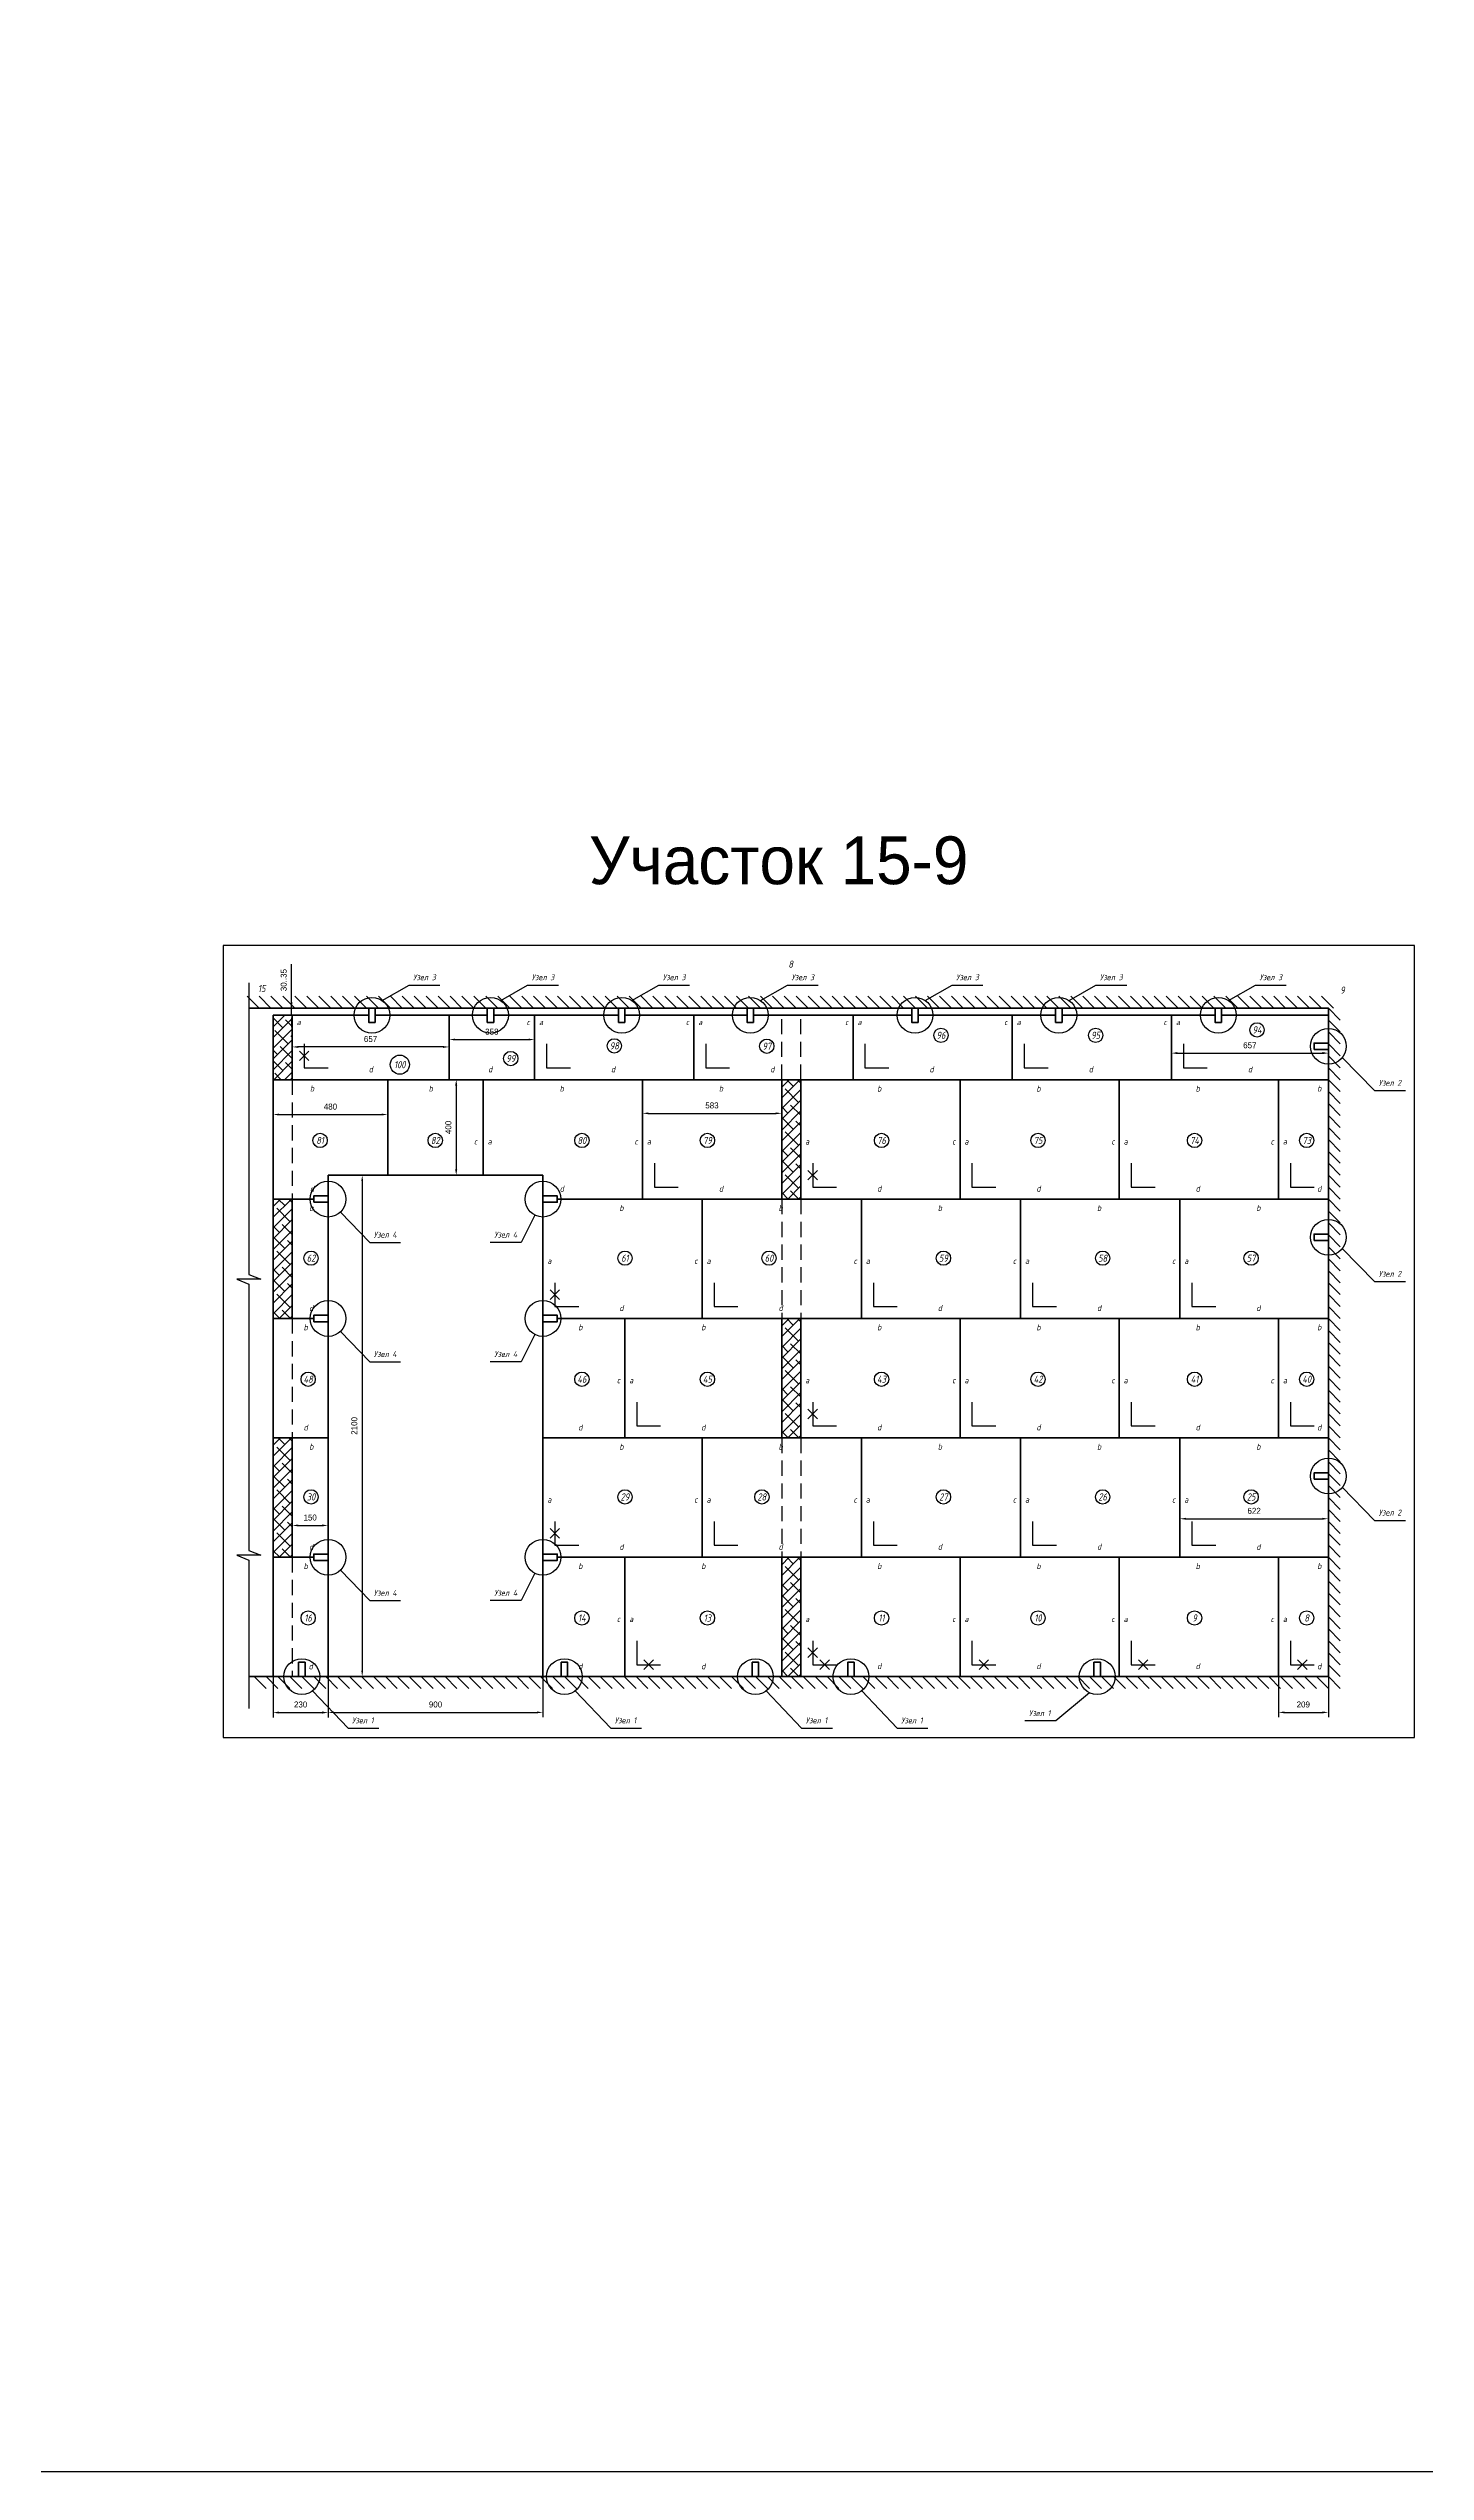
# Model space of a CAD drawing. Header units: millimetres. Extents: x 2143 to 79549, y -71394 to 24143.
# Drawn here: x 66123 to 71891, y -14645 to -4497 of the extents above; entities that cross this region are included whole.
import ezdxf
from ezdxf.enums import TextEntityAlignment as Align

# ---------------------------------------------------------------- set-up
doc = ezdxf.new("R2010")
doc.units = ezdxf.units.MM
doc.header["$PDMODE"] = 34
doc.header["$PDSIZE"] = 50
doc.linetypes.add('DASHED', pattern=[19.05, 12.7, -6.35])
doc.layers.add('01 Перегородки', color=7, linetype='Continuous')
doc.layers.add('100 noprint', color=1, linetype='Continuous', plot=False)
doc.styles.get("Standard").update_dxf_attribs({"font": 'Ubuntu-R.ttf'})
doc.styles.add('ГОСТ-ISOCPEUR', font='isocpeui.ttf', dxfattribs={"width": 0.8})
doc.dimstyles.new('ISO-25', dxfattribs={"dimtxt": 2.5, "dimasz": 2.5, "dimexe": 1.25, "dimexo": 0.625, "dimtad": 1, "dimtxsty": 'Standard', "dimcen": 2.5, "dimadec": 0, "dimazin": 0, "dimtfac": 1, "dimtmove": 0, "dimatfit": 3, "dimfxl": 1, "dimarcsym": 0})

# ---------------------------------------------------------------- blocks, each defined once
blk = doc.blocks.new('подрезка')
for p, q in [((-20, 20), (20, -20)), ((20, 20), (-20, -20))]:
    blk.add_line(p, q)
blk = doc.blocks.new('плита')
at = {"lineweight": 70}
blk.add_lwpolyline([(0, 500), (667, 500), (667, 0), (0, 0)], close=True, dxfattribs=at)
blk.add_lwpolyline([(50, 150), (50, 50), (150, 50)])
at = {"style": 'ГОСТ-ISOCPEUR', "width": 0.8}
for s, p in [('b', (329, 463)), ('a', (27, 241)), ('c', (641, 241)), ('d', (329, 44))]:
    blk.add_text(s, height=25, dxfattribs=at).set_placement(p, align=Align.MIDDLE)
blk = doc.blocks.new('*D310')
at = {"layer": '01 Перегородки', "color": 0, "lineweight": -2}
for p, q in [((67744, -9216), (67417, -9216)), ((67437, -9241), (67437, -11291)), ((67744, -11316), (67417, -11316))]:
    blk.add_line(p, q, dxfattribs=at)
at = {"layer": '01 Перегородки', "color": 0}
for points in [[(67441, -9241), (67433, -9241), (67437, -9216)], [(67433, -11291), (67441, -11291), (67437, -11316)]]:
    blk.add_solid(points, dxfattribs=at)
at = {"layer": 'Defpoints', "color": 0}
for p in [(67744, -9216), (67437, -11316), (67744, -11316)]:
    blk.add_point(p, dxfattribs=at)
at = {"layer": '01 Перегородки', "color": 0, "insert": (67404, -10266), "char_height": 25, "attachment_point": 5, "rotation": 90}
blk.add_mtext('2100', dxfattribs=at)
blk = doc.blocks.new('*D311')
at = {"layer": '01 Перегородки', "color": 0, "lineweight": -2}
for p, q in [((67064, -11316), (67064, -11487)), ((67294, -11316), (67294, -11487)), ((67089, -11467), (67269, -11467))]:
    blk.add_line(p, q, dxfattribs=at)
at = {"layer": '01 Перегородки', "color": 0}
for points in [[(67089, -11462), (67089, -11471), (67064, -11467)], [(67269, -11471), (67269, -11462), (67294, -11467)]]:
    blk.add_solid(points, dxfattribs=at)
at = {"layer": 'Defpoints', "color": 0}
for p in [(67064, -11316), (67294, -11316), (67294, -11467)]:
    blk.add_point(p, dxfattribs=at)
at = {"layer": '01 Перегородки', "color": 0, "insert": (67179, -11433), "char_height": 25, "attachment_point": 5}
blk.add_mtext('230', dxfattribs=at)
blk = doc.blocks.new('*D312')
at = {"layer": '01 Перегородки', "color": 0, "lineweight": -2}
for p, q in [((67294, -11317), (67294, -11486)), ((68194, -11316), (68194, -11486)), ((67319, -11466), (68169, -11466))]:
    blk.add_line(p, q, dxfattribs=at)
at = {"layer": '01 Перегородки', "color": 0}
for points in [[(67319, -11462), (67319, -11470), (67294, -11466)], [(68169, -11470), (68169, -11462), (68194, -11466)]]:
    blk.add_solid(points, dxfattribs=at)
at = {"layer": 'Defpoints', "color": 0}
for p in [(67294, -11317), (68194, -11316), (68194, -11466)]:
    blk.add_point(p, dxfattribs=at)
at = {"layer": '01 Перегородки', "color": 0, "insert": (67744, -11433), "char_height": 25, "attachment_point": 5}
blk.add_mtext('900', dxfattribs=at)
blk = doc.blocks.new('*D332')
at = {"layer": '01 Перегородки', "color": 0, "lineweight": -2}
for p, q in [((71275, -11316), (71275, -11486)), ((71484, -11316), (71484, -11486)), ((71300, -11466), (71459, -11466))]:
    blk.add_line(p, q, dxfattribs=at)
at = {"layer": '01 Перегородки', "color": 0}
for points in [[(71300, -11462), (71300, -11470), (71275, -11466)], [(71459, -11470), (71459, -11462), (71484, -11466)]]:
    blk.add_solid(points, dxfattribs=at)
at = {"layer": 'Defpoints', "color": 0}
for p in [(71275, -11316), (71484, -11316), (71484, -11466)]:
    blk.add_point(p, dxfattribs=at)
at = {"layer": '01 Перегородки', "color": 0, "insert": (71379, -11433), "char_height": 25, "attachment_point": 5}
blk.add_mtext('209', dxfattribs=at)
blk = doc.blocks.new('*D335')
at = {"layer": '01 Перегородки', "color": 0, "lineweight": -2}
for p, q in [((70862, -10316), (70862, -10675)), ((71484, -10316), (71484, -10675)), ((70887, -10655), (71459, -10655))]:
    blk.add_line(p, q, dxfattribs=at)
at = {"layer": '01 Перегородки', "color": 0}
for points in [[(70887, -10651), (70887, -10659), (70862, -10655)], [(71459, -10659), (71459, -10651), (71484, -10655)]]:
    blk.add_solid(points, dxfattribs=at)
at = {"layer": 'Defpoints', "color": 0}
for p in [(70862, -10316), (71484, -10316), (71484, -10655)]:
    blk.add_point(p, dxfattribs=at)
at = {"layer": '01 Перегородки', "color": 0, "insert": (71173, -10622), "char_height": 25, "attachment_point": 5}
blk.add_mtext('622', dxfattribs=at)
blk = doc.blocks.new('*D336')
at = {"layer": '01 Перегородки', "color": 0, "lineweight": -2}
for p, q in [((67144, -10816), (67144, -10663)), ((67169, -10683), (67269, -10683)), ((67294, -10816), (67294, -10663))]:
    blk.add_line(p, q, dxfattribs=at)
at = {"layer": '01 Перегородки', "color": 0}
for points in [[(67169, -10679), (67169, -10687), (67144, -10683)], [(67269, -10687), (67269, -10679), (67294, -10683)]]:
    blk.add_solid(points, dxfattribs=at)
at = {"layer": 'Defpoints', "color": 0}
for p in [(67294, -10683), (67144, -10816), (67294, -10816)]:
    blk.add_point(p, dxfattribs=at)
at = {"layer": '01 Перегородки', "color": 0, "insert": (67219, -10650), "char_height": 25, "attachment_point": 5}
blk.add_mtext('150', dxfattribs=at)
blk = doc.blocks.new('*D346')
at = {"layer": '01 Перегородки', "color": 0, "lineweight": -2}
for p, q in [((68611, -9066), (68611, -8937)), ((68636, -8957), (69169, -8957)), ((69194, -9066), (69194, -8937))]:
    blk.add_line(p, q, dxfattribs=at)
at = {"layer": '01 Перегородки', "color": 0}
for points in [[(68636, -8953), (68636, -8961), (68611, -8957)], [(69169, -8961), (69169, -8953), (69194, -8957)]]:
    blk.add_solid(points, dxfattribs=at)
at = {"layer": 'Defpoints', "color": 0}
for p in [(69194, -8957), (68611, -9066), (69194, -9066)]:
    blk.add_point(p, dxfattribs=at)
at = {"layer": '01 Перегородки', "color": 0, "insert": (68902, -8924), "char_height": 25, "attachment_point": 5}
blk.add_mtext('583', dxfattribs=at)
blk = doc.blocks.new('*D347')
at = {"layer": '01 Перегородки', "color": 0, "lineweight": -2}
for p, q in [((67064, -9066), (67064, -8942)), ((67089, -8962), (67519, -8962)), ((67544, -9066), (67544, -8942))]:
    blk.add_line(p, q, dxfattribs=at)
at = {"layer": '01 Перегородки', "color": 0}
for points in [[(67089, -8958), (67089, -8966), (67064, -8962)], [(67519, -8966), (67519, -8958), (67544, -8962)]]:
    blk.add_solid(points, dxfattribs=at)
at = {"layer": 'Defpoints', "color": 0}
for p in [(67544, -8962), (67064, -9066), (67544, -9066)]:
    blk.add_point(p, dxfattribs=at)
at = {"layer": '01 Перегородки', "color": 0, "insert": (67304, -8929), "char_height": 25, "attachment_point": 5}
blk.add_mtext('480', dxfattribs=at)
blk = doc.blocks.new('*D350')
at = {"layer": '01 Перегородки', "color": 0, "lineweight": -2}
for p, q in [((67801, -8816), (67851, -8816)), ((67831, -8841), (67831, -9191)), ((67801, -9216), (67851, -9216))]:
    blk.add_line(p, q, dxfattribs=at)
at = {"layer": '01 Перегородки', "color": 0}
for points in [[(67835, -8841), (67826, -8841), (67831, -8816)], [(67826, -9191), (67835, -9191), (67831, -9216)]]:
    blk.add_solid(points, dxfattribs=at)
at = {"layer": 'Defpoints', "color": 0}
for p in [(67801, -8816), (67801, -9216), (67831, -9216)]:
    blk.add_point(p, dxfattribs=at)
at = {"layer": '01 Перегородки', "color": 0, "insert": (67798, -9016), "char_height": 25, "attachment_point": 5, "rotation": 90}
blk.add_mtext('400', dxfattribs=at)
blk = doc.blocks.new('*D353')
at = {"layer": '01 Перегородки', "color": 0, "lineweight": -2}
for p, q in [((70827, -8681), (70827, -8725)), ((70852, -8705), (71459, -8705)), ((71484, -8681), (71484, -8725))]:
    blk.add_line(p, q, dxfattribs=at)
at = {"layer": '01 Перегородки', "color": 0}
for points in [[(70852, -8700), (70852, -8709), (70827, -8705)], [(71459, -8709), (71459, -8700), (71484, -8705)]]:
    blk.add_solid(points, dxfattribs=at)
at = {"layer": 'Defpoints', "color": 0}
for p in [(70827, -8681), (71484, -8681), (71484, -8705)]:
    blk.add_point(p, dxfattribs=at)
at = {"layer": '01 Перегородки', "color": 0, "insert": (71155, -8672), "char_height": 25, "attachment_point": 5}
blk.add_mtext('657', dxfattribs=at)
blk = doc.blocks.new('*D354')
at = {"layer": '01 Перегородки', "color": 0, "lineweight": -2}
for p, q in [((67801, -8816), (67801, -8628)), ((67826, -8648), (68134, -8648)), ((68159, -8816), (68159, -8628))]:
    blk.add_line(p, q, dxfattribs=at)
at = {"layer": '01 Перегородки', "color": 0}
for points in [[(67826, -8644), (67826, -8652), (67801, -8648)], [(68134, -8652), (68134, -8644), (68159, -8648)]]:
    blk.add_solid(points, dxfattribs=at)
at = {"layer": 'Defpoints', "color": 0}
for p in [(68159, -8648), (67801, -8816), (68159, -8816)]:
    blk.add_point(p, dxfattribs=at)
at = {"layer": '01 Перегородки', "color": 0, "insert": (67980, -8615), "char_height": 25, "attachment_point": 5}
blk.add_mtext('358', dxfattribs=at)
blk = doc.blocks.new('*D355')
at = {"layer": '01 Перегородки', "color": 0, "lineweight": -2}
for p, q in [((67144, -8816), (67144, -8659)), ((67776, -8679), (67169, -8679)), ((67801, -8816), (67801, -8659))]:
    blk.add_line(p, q, dxfattribs=at)
at = {"layer": '01 Перегородки', "color": 0}
for points in [[(67169, -8675), (67169, -8683), (67144, -8679)], [(67776, -8683), (67776, -8675), (67801, -8679)]]:
    blk.add_solid(points, dxfattribs=at)
at = {"layer": 'Defpoints', "color": 0}
for p in [(67144, -8679), (67144, -8816), (67801, -8816)]:
    blk.add_point(p, dxfattribs=at)
at = {"layer": '01 Перегородки', "color": 0, "insert": (67472, -8646), "char_height": 25, "attachment_point": 5}
blk.add_mtext('657', dxfattribs=at)
blk = doc.blocks.new('*D356')
at = {"layer": '01 Перегородки', "color": 0, "lineweight": -2}
for p, q in [((67141, -8546), (67141, -8332)), ((67064, -8516), (67161, -8516)), ((67141, -8546), (67141, -8516)), ((67064, -8546), (67161, -8546)), ((67141, -8571), (67141, -8596))]:
    blk.add_line(p, q, dxfattribs=at)
at = {"layer": '01 Перегородки', "color": 0}
for points in [[(67137, -8491), (67145, -8491), (67141, -8516)], [(67145, -8571), (67137, -8571), (67141, -8546)]]:
    blk.add_solid(points, dxfattribs=at)
at = {"layer": 'Defpoints', "color": 0}
for p in [(67064, -8516), (67141, -8516), (67064, -8546)]:
    blk.add_point(p, dxfattribs=at)
at = {"layer": '01 Перегородки', "color": 0, "insert": (67108, -8399), "char_height": 25, "attachment_point": 5, "rotation": 90}
blk.add_mtext('30..35', dxfattribs=at)

msp = doc.modelspace()

# ---------------------------------------------------------------- hatches: boundary and pattern name
at = {"layer": '01 Перегородки'}
h = msp.add_hatch(dxfattribs=at)
h.set_pattern_fill('ANSI38', color=256, scale=10, style=0)
h.paths.add_polyline_path([(67143.998, -8816.191), (67143.998, -8546.191), (67063.998, -8546.191), (67063.998, -8816.191)])
h = msp.add_hatch(dxfattribs=at)
h.set_pattern_fill('ANSI38', color=256, scale=10, style=0)
h.set_pattern_definition([(45, (6358.406, 2000), (-22.45064, 22.45064), []), (135, (6358.406, 2000), (-67.351921, 22.45064), [79.375, -47.625])])
h.paths.add_polyline_path([(69273.998, -9316.191), (69273.998, -8816.191), (69193.998, -8816.191), (69193.998, -9316.191)])
h = msp.add_hatch(dxfattribs=at)
h.set_pattern_fill('ANSI38', color=256, scale=10, style=0)
h.set_pattern_definition([(45, (4228.406, 1500), (-22.45064, 22.45064), []), (135, (4228.406, 1500), (-67.351921, 22.45064), [79.375, -47.625])])
h.paths.add_polyline_path([(67143.998, -9816.191), (67143.998, -9316.191), (67063.998, -9316.191), (67063.998, -9816.191)])
h = msp.add_hatch(dxfattribs=at)
h.set_pattern_fill('ANSI38', color=256, scale=10, style=0)
h.set_pattern_definition([(45, (6358.406, 1000), (-22.45064, 22.45064), []), (135, (6358.406, 1000), (-67.351921, 22.45064), [79.375, -47.625])])
h.paths.add_polyline_path([(69273.998, -10316.191), (69273.998, -9816.191), (69193.998, -9816.191), (69193.998, -10316.191)])
h = msp.add_hatch(dxfattribs=at)
h.set_pattern_fill('ANSI38', color=256, scale=10, style=0)
h.set_pattern_definition([(45, (4228.406, 500), (-22.45064, 22.45064), []), (135, (4228.406, 500), (-67.351921, 22.45064), [79.375, -47.625])])
h.paths.add_polyline_path([(67143.998, -10816.191), (67143.998, -10316.191), (67063.998, -10316.191), (67063.998, -10816.191)])
h = msp.add_hatch(dxfattribs=at)
h.set_pattern_fill('ANSI38', color=256, scale=10, style=0)
h.set_pattern_definition([(45, (6358.406, 0), (-22.45064, 22.45064), []), (135, (6358.406, 0), (-67.351921, 22.45064), [79.375, -47.625])])
h.paths.add_polyline_path([(69273.998, -11316.191), (69273.998, -10816.191), (69193.998, -10816.191), (69193.998, -11316.191)])

# ---------------------------------------------------------------- linework, layer by layer
for p, q in [((66954.922, -8466.191), (67004.922, -8516.191)), ((67004.922, -8466.191), (67054.922, -8516.191)), ((67054.922, -8466.191), (67104.922, -8516.191)), ((67104.922, -8466.191), (67154.922, -8516.191)), ((67154.922, -8466.191), (67204.922, -8516.191)), ((67204.922, -8466.191), (67254.922, -8516.191)), ((67254.922, -8466.191), (67304.922, -8516.191)), ((67304.922, -8466.191), (67354.922, -8516.191)), ((67354.922, -8466.191), (67404.922, -8516.191)), ((67404.922, -8466.191), (67454.922, -8516.191)), ((67454.922, -8466.191), (67504.922, -8516.191)), ((67504.922, -8466.191), (67554.922, -8516.191)), ((67554.922, -8466.191), (67604.922, -8516.191)), ((67604.922, -8466.191), (67654.922, -8516.191)), ((67654.922, -8466.191), (67704.922, -8516.191)), ((67704.922, -8466.191), (67754.922, -8516.191)), ((67754.922, -8466.191), (67804.922, -8516.191)), ((67804.922, -8466.191), (67854.922, -8516.191)), ((67854.922, -8466.191), (67904.922, -8516.191)), ((67904.922, -8466.191), (67954.922, -8516.191)), ((67954.922, -8466.191), (68004.922, -8516.191)), ((68004.922, -8466.191), (68054.922, -8516.191)), ((68054.922, -8466.191), (68104.922, -8516.191)), ((68104.922, -8466.191), (68154.922, -8516.191)), ((68154.922, -8466.191), (68204.922, -8516.191)), ((68204.922, -8466.191), (68254.922, -8516.191)), ((68254.922, -8466.191), (68304.922, -8516.191)), ((68304.922, -8466.191), (68354.922, -8516.191)), ((68354.922, -8466.191), (68404.922, -8516.191)), ((68404.922, -8466.191), (68454.922, -8516.191)), ((68454.922, -8466.191), (68504.922, -8516.191)), ((68504.922, -8466.191), (68554.922, -8516.191)), ((68554.922, -8466.191), (68604.922, -8516.191)), ((68604.922, -8466.191), (68654.922, -8516.191)), ((68654.922, -8466.191), (68704.922, -8516.191)), ((68704.922, -8466.191), (68754.922, -8516.191)), ((68754.922, -8466.191), (68804.922, -8516.191)), ((68804.922, -8466.191), (68854.922, -8516.191)), ((68854.922, -8466.191), (68904.922, -8516.191)), ((68904.922, -8466.191), (68954.922, -8516.191)), ((68954.922, -8466.191), (69004.922, -8516.191)), ((69004.922, -8466.191), (69054.922, -8516.191)), ((69054.922, -8466.191), (69104.922, -8516.191)), ((69104.922, -8466.191), (69154.922, -8516.191)), ((69154.922, -8466.191), (69204.922, -8516.191)), ((69204.922, -8466.191), (69254.922, -8516.191)), ((69254.922, -8466.191), (69304.922, -8516.191)), ((69304.922, -8466.191), (69354.922, -8516.191)), ((69354.922, -8466.191), (69404.922, -8516.191)), ((69404.922, -8466.191), (69454.922, -8516.191)), ((69454.922, -8466.191), (69504.922, -8516.191)), ((69504.922, -8466.191), (69554.922, -8516.191)), ((69554.922, -8466.191), (69604.922, -8516.191)), ((69604.922, -8466.191), (69654.922, -8516.191)), ((69654.922, -8466.191), (69704.922, -8516.191)), ((69704.922, -8466.191), (69754.922, -8516.191)), ((69754.922, -8466.191), (69804.922, -8516.191)), ((69804.922, -8466.191), (69854.922, -8516.191)), ((69854.922, -8466.191), (69904.922, -8516.191)), ((69904.922, -8466.191), (69954.922, -8516.191)), ((69954.922, -8466.191), (70004.922, -8516.191)), ((70004.922, -8466.191), (70054.922, -8516.191)), ((70054.922, -8466.191), (70104.922, -8516.191)), ((70104.922, -8466.191), (70154.922, -8516.191)), ((70154.922, -8466.191), (70204.922, -8516.191)), ((70204.922, -8466.191), (70254.922, -8516.191)), ((70254.922, -8466.191), (70304.922, -8516.191)), ((70304.922, -8466.191), (70354.922, -8516.191)), ((70354.922, -8466.191), (70404.922, -8516.191)), ((70404.922, -8466.191), (70454.922, -8516.191)), ((70454.922, -8466.191), (70504.922, -8516.191)), ((70504.922, -8466.191), (70554.922, -8516.191)), ((70554.922, -8466.191), (70604.922, -8516.191)), ((70604.922, -8466.191), (70654.922, -8516.191)), ((70654.922, -8466.191), (70704.922, -8516.191)), ((70704.922, -8466.191), (70754.922, -8516.191)), ((70754.922, -8466.191), (70804.922, -8516.191)), ((70804.922, -8466.191), (70854.922, -8516.191)), ((70854.922, -8466.191), (70904.922, -8516.191)), ((70904.922, -8466.191), (70954.922, -8516.191)), ((70954.922, -8466.191), (71004.922, -8516.191)), ((71004.922, -8466.191), (71054.922, -8516.191)), ((71054.922, -8466.191), (71104.922, -8516.191)), ((71104.922, -8466.191), (71154.922, -8516.191)), ((71154.922, -8466.191), (71204.922, -8516.191)), ((71204.922, -8466.191), (71254.922, -8516.191)), ((71254.922, -8466.191), (71304.922, -8516.191)), ((71304.922, -8466.191), (71354.922, -8516.191)), ((71354.922, -8466.191), (71404.922, -8516.191)), ((71404.922, -8466.191), (71454.922, -8516.191)), ((71454.922, -8466.191), (71504.922, -8516.191)), ((71483.998, -8516.191), (71533.998, -8566.191)), ((71483.998, -8566.191), (71533.998, -8616.191)), ((71483.998, -8616.191), (71533.998, -8666.191)), ((71483.998, -8666.191), (71533.998, -8716.191)), ((71483.998, -8716.191), (71533.998, -8766.191)), ((71483.998, -8766.191), (71533.998, -8816.191)), ((71483.998, -8816.191), (71533.998, -8866.191)), ((71483.998, -8866.191), (71533.998, -8916.191)), ((71483.998, -8916.191), (71533.998, -8966.191)), ((71483.998, -8966.191), (71533.998, -9016.191)), ((71483.998, -9016.191), (71533.998, -9066.191)), ((71483.998, -9066.191), (71533.998, -9116.191)), ((71483.998, -9116.191), (71533.998, -9166.191)), ((71483.998, -9166.191), (71533.998, -9216.191)), ((71483.998, -9216.191), (71533.998, -9266.191)), ((71483.998, -9266.191), (71533.998, -9316.191)), ((71483.998, -9316.191), (71533.998, -9366.191)), ((71483.998, -9366.191), (71533.998, -9416.191)), ((71483.998, -9416.191), (71533.998, -9466.191)), ((71483.998, -9466.191), (71533.998, -9516.191)), ((71483.998, -9516.191), (71533.998, -9566.191)), ((71483.998, -9566.191), (71533.998, -9616.191)), ((71483.998, -9616.191), (71533.998, -9666.191)), ((71483.998, -9666.191), (71533.998, -9716.191)), ((71483.998, -9716.191), (71533.998, -9766.191)), ((71483.998, -9766.191), (71533.998, -9816.191)), ((71483.998, -9816.191), (71533.998, -9866.191)), ((71483.998, -9866.191), (71533.998, -9916.191)), ((71483.998, -9916.191), (71533.998, -9966.191)), ((71483.998, -9966.191), (71533.998, -10016.191)), ((71483.998, -10016.191), (71533.998, -10066.191)), ((71483.998, -10066.191), (71533.998, -10116.191)), ((71483.998, -10116.191), (71533.998, -10166.191)), ((71483.998, -10166.191), (71533.998, -10216.191)), ((71483.998, -10216.191), (71533.998, -10266.191)), ((71483.998, -10266.191), (71533.998, -10316.191)), ((71483.998, -10316.191), (71533.998, -10366.191)), ((71483.998, -10366.191), (71533.998, -10416.191)), ((71483.998, -10416.191), (71533.998, -10466.191)), ((71483.998, -10466.191), (71533.998, -10516.191)), ((71483.998, -10516.191), (71533.998, -10566.191)), ((71483.998, -10566.191), (71533.998, -10616.191)), ((71483.998, -10616.191), (71533.998, -10666.191)), ((71483.998, -10666.191), (71533.998, -10716.191)), ((71483.998, -10716.191), (71533.998, -10766.191)), ((71483.998, -10766.191), (71533.998, -10816.191)), ((71483.998, -10816.191), (71533.998, -10866.191)), ((71483.998, -10866.191), (71533.998, -10916.191)), ((71483.998, -10916.191), (71533.998, -10966.191)), ((71483.998, -10966.191), (71533.998, -11016.191)), ((71483.998, -11016.191), (71533.998, -11066.191)), ((71483.998, -11066.191), (71533.998, -11116.191)), ((71483.998, -11116.191), (71533.998, -11166.191)), ((71483.998, -11166.191), (71533.998, -11216.191)), ((71483.998, -11216.191), (71533.998, -11266.191)), ((66983.998, -11316.191), (67033.998, -11366.191)), ((67033.998, -11316.191), (67083.998, -11366.191)), ((67083.998, -11316.191), (67133.998, -11366.191)), ((67133.998, -11316.191), (67183.998, -11366.191)), ((67183.998, -11316.191), (67233.998, -11366.191)), ((67233.998, -11316.191), (67283.998, -11366.191)), ((67283.998, -11316.191), (67333.998, -11366.191)), ((67333.998, -11316.191), (67383.998, -11366.191)), ((67383.998, -11316.191), (67433.998, -11366.191)), ((67433.998, -11316.191), (67483.998, -11366.191)), ((67483.998, -11316.191), (67533.998, -11366.191)), ((67533.998, -11316.191), (67583.998, -11366.191)), ((67583.998, -11316.191), (67633.998, -11366.191)), ((67633.998, -11316.191), (67683.998, -11366.191)), ((67683.998, -11316.191), (67733.998, -11366.191)), ((67733.998, -11316.191), (67783.998, -11366.191)), ((67783.998, -11316.191), (67833.998, -11366.191)), ((67833.998, -11316.191), (67883.998, -11366.191)), ((67883.998, -11316.191), (67933.998, -11366.191)), ((67933.998, -11316.191), (67983.998, -11366.191)), ((67983.998, -11316.191), (68033.998, -11366.191)), ((68033.998, -11316.191), (68083.998, -11366.191)), ((68083.998, -11316.191), (68133.998, -11366.191)), ((68133.998, -11316.191), (68183.998, -11366.191)), ((68183.998, -11316.191), (68233.998, -11366.191)), ((68233.998, -11316.191), (68283.998, -11366.191)), ((68283.998, -11316.191), (68333.998, -11366.191)), ((68333.998, -11316.191), (68383.998, -11366.191)), ((68383.998, -11316.191), (68433.998, -11366.191)), ((68433.998, -11316.191), (68483.998, -11366.191)), ((68483.998, -11316.191), (68533.998, -11366.191)), ((68533.998, -11316.191), (68583.998, -11366.191)), ((68583.998, -11316.191), (68633.998, -11366.191)), ((68633.998, -11316.191), (68683.998, -11366.191)), ((68683.998, -11316.191), (68733.998, -11366.191)), ((68733.998, -11316.191), (68783.998, -11366.191)), ((68783.998, -11316.191), (68833.998, -11366.191)), ((68833.998, -11316.191), (68883.998, -11366.191)), ((68883.998, -11316.191), (68933.998, -11366.191)), ((68933.998, -11316.191), (68983.998, -11366.191)), ((68983.998, -11316.191), (69033.998, -11366.191)), ((69033.998, -11316.191), (69083.998, -11366.191)), ((69083.998, -11316.191), (69133.998, -11366.191)), ((69133.998, -11316.191), (69183.998, -11366.191)), ((69183.998, -11316.191), (69233.998, -11366.191)), ((69233.998, -11316.191), (69283.998, -11366.191)), ((69283.998, -11316.191), (69333.998, -11366.191)), ((69333.998, -11316.191), (69383.998, -11366.191)), ((69383.998, -11316.191), (69433.998, -11366.191)), ((69433.998, -11316.191), (69483.998, -11366.191)), ((69483.998, -11316.191), (69533.998, -11366.191)), ((69533.998, -11316.191), (69583.998, -11366.191)), ((69583.998, -11316.191), (69633.998, -11366.191)), ((69633.998, -11316.191), (69683.998, -11366.191)), ((69683.998, -11316.191), (69733.998, -11366.191)), ((69733.998, -11316.191), (69783.998, -11366.191)), ((69783.998, -11316.191), (69833.998, -11366.191)), ((69833.998, -11316.191), (69883.998, -11366.191)), ((69883.998, -11316.191), (69933.998, -11366.191)), ((69933.998, -11316.191), (69983.998, -11366.191)), ((69983.998, -11316.191), (70033.998, -11366.191)), ((70033.998, -11316.191), (70083.998, -11366.191)), ((70083.998, -11316.191), (70133.998, -11366.191)), ((70133.998, -11316.191), (70183.998, -11366.191)), ((70183.998, -11316.191), (70233.998, -11366.191)), ((70233.998, -11316.191), (70283.998, -11366.191)), ((70283.998, -11316.191), (70333.998, -11366.191)), ((70333.998, -11316.191), (70383.998, -11366.191)), ((70383.998, -11316.191), (70433.998, -11366.191)), ((70433.998, -11316.191), (70483.998, -11366.191)), ((70483.998, -11316.191), (70533.998, -11366.191)), ((70533.998, -11316.191), (70583.998, -11366.191)), ((70583.998, -11316.191), (70633.998, -11366.191)), ((70633.998, -11316.191), (70683.998, -11366.191)), ((70683.998, -11316.191), (70733.998, -11366.191)), ((70733.998, -11316.191), (70783.998, -11366.191)), ((70783.998, -11316.191), (70833.998, -11366.191)), ((70833.998, -11316.191), (70883.998, -11366.191)), ((70883.998, -11316.191), (70933.998, -11366.191)), ((70933.998, -11316.191), (70983.998, -11366.191)), ((70983.998, -11316.191), (71033.998, -11366.191)), ((71033.998, -11316.191), (71083.998, -11366.191)), ((71083.998, -11316.191), (71133.998, -11366.191)), ((71133.998, -11316.191), (71183.998, -11366.191)), ((71183.998, -11316.191), (71233.998, -11366.191)), ((71233.998, -11316.191), (71283.998, -11366.191)), ((71283.998, -11316.191), (71333.998, -11366.191)), ((71333.998, -11316.191), (71383.998, -11366.191)), ((71383.998, -11316.191), (71433.998, -11366.191)), ((71433.998, -11316.191), (71483.998, -11366.191)), ((71483.998, -11266.191), (71533.998, -11316.191)), ((71483.998, -11316.191), (71533.998, -11366.191))]:
    msp.add_line(p, q, dxfattribs=at)
at = {"layer": '01 Перегородки', "lineweight": 70}
for p, q in [((71483.998, -8516.191), (66962.42, -8516.191)), ((71483.998, -11316.191), (71483.998, -8516.191)), ((67063.998, -8546.191), (67063.998, -11316.191)), ((67464.44, -8546.191), (67063.998, -8546.191)), ((67143.998, -8816.191), (67143.998, -8546.191)), ((67143.998, -8816.191), (67143.998, -8546.191)), ((67960.851, -8546.191), (67491.44, -8546.191)), ((67800.998, -8816.191), (67800.998, -8546.191)), ((68510.58, -8546.191), (67987.851, -8546.191)), ((69049.137, -8546.191), (68537.58, -8546.191)), ((69739.103, -8546.191), (69076.137, -8546.191)), ((70341.422, -8546.191), (69766.103, -8546.191)), ((71009.64, -8546.191), (70368.422, -8546.191)), ((70826.998, -8816.191), (70826.998, -8546.191)), ((71483.998, -8546.191), (71036.64, -8546.191)), ((67063.998, -8816.191), (67543.998, -8816.191)), ((67063.998, -9316.191), (67063.998, -8816.191)), ((67800.998, -8816.191), (67143.998, -8816.191)), ((67543.998, -8816.191), (67543.998, -9216.191)), ((67543.998, -8816.191), (67943.998, -8816.191)), ((67943.998, -9216.191), (67943.998, -8816.191)), ((67943.998, -9216.191), (67943.998, -8816.191)), ((68610.998, -9316.191), (68610.998, -8816.191)), ((68610.998, -8816.191), (69193.998, -8816.191)), ((69193.998, -8816.191), (69193.998, -9316.191)), ((69193.998, -8816.191), (69273.998, -8816.191)), ((69273.998, -8816.191), (69273.998, -9316.191)), ((69273.998, -8816.191), (69273.998, -9316.191)), ((71483.998, -8816.191), (70826.998, -8816.191)), ((67293.998, -9216.191), (67293.998, -11316.191)), ((67293.998, -9216.191), (68193.998, -9216.191)), ((68193.998, -9216.191), (68193.998, -11316.191)), ((67063.998, -9316.191), (67063.998, -9816.191)), ((67063.998, -9316.191), (67143.998, -9316.191)), ((67233.998, -9316.191), (67063.998, -9316.191)), ((67143.998, -9316.191), (67143.998, -9816.191)), ((67223.998, -9316.191), (67143.998, -9316.191)), ((69193.998, -9316.191), (68610.998, -9316.191)), ((67143.998, -9816.191), (67063.998, -9816.191)), ((69193.998, -9816.191), (69193.998, -10316.191)), ((69193.998, -9816.191), (69273.998, -9816.191)), ((69273.998, -9816.191), (69273.998, -10316.191)), ((67063.998, -10316.191), (67063.998, -10816.191)), ((67063.998, -10316.191), (67143.998, -10316.191)), ((67143.998, -10316.191), (67143.998, -10816.191)), ((67223.998, -10316.191), (67143.998, -10316.191)), ((67143.998, -10816.191), (67063.998, -10816.191)), ((69193.998, -10816.191), (69193.998, -11316.191)), ((69193.998, -10816.191), (69273.998, -10816.191)), ((69273.998, -10816.191), (69273.998, -11316.191)), ((66962.42, -11316.191), (71483.998, -11316.191))]:
    msp.add_line(p, q, dxfattribs=at)
at = {"layer": '01 Перегородки', "linetype": 'DASHED', "ltscale": 5}
for p, q in [((69193.998, -8816.191), (69193.998, -8546.191)), ((69273.998, -8816.191), (69273.998, -8546.191)), ((67143.998, -8816.191), (67143.998, -9316.191)), ((69193.998, -9316.191), (69193.998, -9816.191)), ((69273.998, -9316.191), (69273.998, -9816.191)), ((67143.998, -9816.191), (67143.998, -10316.191)), ((69193.998, -10316.191), (69193.998, -10816.191)), ((69273.998, -10316.191), (69273.998, -10816.191)), ((67143.998, -10816.191), (67143.998, -11316.191))]:
    msp.add_line(p, q, dxfattribs=at)
at = {"layer": '01 Перегородки'}
for points in [[(66962.42, -8410.104), (66962.42, -9632.098), (67012.42, -9652.098), (66912.42, -9652.098), (66962.42, -9672.098), (66962.42, -10788.004), (67012.42, -10808.004), (66912.42, -10808.004), (66962.42, -10828.004), (66962.42, -11449.625)], [(67520.875, -8484.697), (67633.287, -8419.568), (67762.271, -8419.568)], [(68017.286, -8484.697), (68129.698, -8419.568), (68258.682, -8419.568)], [(68567.015, -8484.697), (68679.427, -8419.568), (68808.411, -8419.568)], [(69105.572, -8484.697), (69217.984, -8419.568), (69346.967, -8419.568)], [(69795.538, -8484.697), (69907.95, -8419.568), (70036.934, -8419.568)], [(70397.857, -8484.697), (70510.268, -8419.568), (70639.252, -8419.568)], [(71066.075, -8484.697), (71178.487, -8419.568), (71307.471, -8419.568)], [(67193.998, -8666.191), (67193.998, -8766.191), (67293.998, -8766.191)], [(68208.998, -8666.191), (68208.998, -8766.191), (68308.998, -8766.191)], [(68875.998, -8666.191), (68875.998, -8766.191), (68975.998, -8766.191)], [(69542.998, -8666.191), (69542.998, -8766.191), (69642.998, -8766.191)], [(70209.998, -8666.191), (70209.998, -8766.191), (70309.998, -8766.191)], [(70876.998, -8666.191), (70876.998, -8766.191), (70976.998, -8766.191)], [(71542.356, -8723.301), (71677.737, -8861.869), (71806.72, -8861.869)], [(68660.998, -9166.191), (68660.998, -9266.191), (68760.998, -9266.191)], [(71324.998, -9166.191), (71324.998, -9266.191), (71424.998, -9266.191)], [(67345.935, -9370.299), (67468.285, -9497.762), (67597.269, -9497.762)], [(68160.136, -9383.112), (68102.122, -9497.762), (67973.138, -9497.762)], [(71542.356, -9523.301), (71677.737, -9661.869), (71806.72, -9661.869)], [(68243.998, -9666.191), (68243.998, -9766.191), (68343.998, -9766.191)], [(70911.998, -9666.191), (70911.998, -9766.191), (71011.998, -9766.191)], [(67345.935, -9870.299), (67468.285, -9997.762), (67597.269, -9997.762)], [(68160.136, -9883.112), (68102.122, -9997.762), (67973.138, -9997.762)], [(68586.998, -10166.191), (68586.998, -10266.191), (68686.998, -10266.191)], [(71324.998, -10166.191), (71324.998, -10266.191), (71424.998, -10266.191)], [(71542.356, -10523.301), (71677.737, -10661.869), (71806.72, -10661.869)], [(68243.998, -10666.191), (68243.998, -10766.191), (68343.998, -10766.191)], [(70911.998, -10666.191), (70911.998, -10766.191), (71011.998, -10766.191)], [(67345.935, -10870.299), (67468.285, -10997.762), (67597.269, -10997.762)], [(68160.136, -10883.112), (68102.122, -10997.762), (67973.138, -10997.762)], [(68586.998, -11166.191), (68586.998, -11266.191), (68686.998, -11266.191)], [(71324.998, -11166.191), (71324.998, -11266.191), (71424.998, -11266.191)], [(67229.2, -11376.04), (67377.737, -11532.028), (67506.72, -11532.028)], [(68329.2, -11376.04), (68477.737, -11532.028), (68606.72, -11532.028)], [(69129.2, -11376.04), (69277.737, -11532.028), (69406.72, -11532.028)], [(69529.2, -11376.04), (69677.737, -11532.028), (69806.72, -11532.028)], [(70483.816, -11384.106), (70341.879, -11501.869), (70212.896, -11501.869)]]:
    msp.add_lwpolyline(points, dxfattribs=at)
at = {"layer": '01 Перегородки', "lineweight": 70, "flags": 128}
for points in [[(67491.44, -8576.191), (67464.44, -8576.191), (67464.44, -8516.191), (67491.44, -8516.191)], [(67987.851, -8576.191), (67960.851, -8576.191), (67960.851, -8516.191), (67987.851, -8516.191)], [(68537.58, -8576.191), (68510.58, -8576.191), (68510.58, -8516.191), (68537.58, -8516.191)], [(69076.137, -8576.191), (69049.137, -8576.191), (69049.137, -8516.191), (69076.137, -8516.191)], [(69766.103, -8576.191), (69739.103, -8576.191), (69739.103, -8516.191), (69766.103, -8516.191)], [(70368.422, -8576.191), (70341.422, -8576.191), (70341.422, -8516.191), (70368.422, -8516.191)], [(71036.64, -8576.191), (71009.64, -8576.191), (71009.64, -8516.191), (71036.64, -8516.191)], [(71423.998, -8689.691), (71423.998, -8662.691), (71483.998, -8662.691), (71483.998, -8689.691)], [(67233.998, -9329.691), (67233.998, -9302.691), (67293.998, -9302.691), (67293.998, -9329.691)], [(68193.998, -9329.691), (68193.998, -9302.691), (68253.998, -9302.691), (68253.998, -9329.691)], [(71423.998, -9489.691), (71423.998, -9462.691), (71483.998, -9462.691), (71483.998, -9489.691)], [(67233.998, -9829.691), (67233.998, -9802.691), (67293.998, -9802.691), (67293.998, -9829.691)], [(68193.998, -9829.691), (68193.998, -9802.691), (68253.998, -9802.691), (68253.998, -9829.691)], [(71423.998, -10489.691), (71423.998, -10462.691), (71483.998, -10462.691), (71483.998, -10489.691)], [(67233.998, -10829.691), (67233.998, -10802.691), (67293.998, -10802.691), (67293.998, -10829.691)], [(68193.998, -10829.691), (68193.998, -10802.691), (68253.998, -10802.691), (68253.998, -10829.691)], [(67197.498, -11316.191), (67170.498, -11316.191), (67170.498, -11256.191), (67197.498, -11256.191)], [(68297.498, -11316.191), (68270.498, -11316.191), (68270.498, -11256.191), (68297.498, -11256.191)], [(69097.498, -11316.191), (69070.498, -11316.191), (69070.498, -11256.191), (69097.498, -11256.191)], [(69497.498, -11316.191), (69470.498, -11316.191), (69470.498, -11256.191), (69497.498, -11256.191)], [(70529.138, -11316.191), (70502.138, -11316.191), (70502.138, -11256.191), (70529.138, -11256.191)]]:
    msp.add_lwpolyline(points, close=True, dxfattribs=at)
at = {"layer": '01 Перегородки', "lineweight": 70}
for points in [[(68158.998, -8546.191), (68158.998, -8816.191), (67800.998, -8816.191)], [(68825.998, -8546.191), (68825.998, -8816.191), (68158.998, -8816.191), (68158.998, -8546.191)], [(69492.998, -8546.191), (69492.998, -8816.191), (68825.998, -8816.191), (68825.998, -8546.191)], [(70159.998, -8546.191), (70159.998, -8816.191), (69492.998, -8816.191), (69492.998, -8546.191)], [(70826.998, -8546.191), (70826.998, -8816.191), (70159.998, -8816.191), (70159.998, -8546.191)], [(67943.998, -9216.191), (67943.998, -8816.191), (68610.998, -8816.191), (68610.998, -9316.191), (68253.998, -9316.191)], [(71483.998, -9316.191), (71274.998, -9316.191), (71274.998, -8816.191), (71483.998, -8816.191)], [(67233.998, -9816.191), (67143.998, -9816.191), (67143.998, -9316.191), (67233.998, -9316.191)], [(68193.998, -9816.191), (68193.998, -9316.191)], [(68253.998, -9316.191), (68860.998, -9316.191), (68860.998, -9816.191), (68253.998, -9816.191)], [(71483.998, -9816.191), (70861.998, -9816.191), (70861.998, -9316.191), (71483.998, -9316.191)], [(67213.998, -10316.191), (67063.998, -10316.191), (67063.998, -9816.191), (67213.998, -9816.191)], [(68253.998, -9816.191), (68536.998, -9816.191), (68536.998, -10316.191), (68193.998, -10316.191)], [(69193.998, -10316.191), (68536.998, -10316.191), (68536.998, -9816.191), (69193.998, -9816.191)], [(71483.998, -10316.191), (71274.998, -10316.191), (71274.998, -9816.191), (71483.998, -9816.191)], [(67233.998, -10816.191), (67143.998, -10816.191), (67143.998, -10316.191), (67293.998, -10316.191)], [(68193.998, -10816.191), (68193.998, -10316.191), (68860.998, -10316.191), (68860.998, -10816.191), (68253.998, -10816.191)], [(71483.998, -10816.191), (70861.998, -10816.191), (70861.998, -10316.191), (71483.998, -10316.191)], [(68253.998, -10816.191), (68536.998, -10816.191), (68536.998, -11316.191), (68193.998, -11316.191)], [(69193.998, -11316.191), (68536.998, -11316.191), (68536.998, -10816.191), (69193.998, -10816.191)], [(71483.998, -11316.191), (71274.998, -11316.191), (71274.998, -10816.191), (71483.998, -10816.191)]]:
    msp.add_lwpolyline(points, dxfattribs=at)
at = {"layer": '01 Перегородки'}
for centre, radius in [((67477.94, -8546.191), 75), ((67974.351, -8546.191), 75), ((68524.08, -8546.191), 75), ((69062.637, -8546.191), 75), ((69752.603, -8546.191), 75), ((70354.922, -8546.191), 75), ((71023.14, -8546.191), 75), ((69861.205, -8630.112), 30), ((70509.095, -8630.112), 30), ((71185.213, -8607.482), 30), ((71483.998, -8676.191), 75), ((67594.465, -8753.11), 40), ((68059.278, -8727.38), 30), ((68492.831, -8674.408), 30), ((69131.688, -8675.857), 30), ((67260.51, -9070.571), 30), ((67742.926, -9070.571), 30), ((68357.176, -9070.571), 30), ((68883.058, -9070.571), 30), ((69612.284, -9070.571), 30), ((70267.9, -9070.571), 30), ((70923.53, -9070.571), 30), ((71393.324, -9070.571), 30), ((67293.998, -9316.191), 75), ((68193.998, -9316.191), 75), ((71483.998, -9476.191), 75), ((67222.708, -9563.57), 30), ((68537.58, -9563.57), 30), ((69141.131, -9563.57), 30), ((69871.58, -9563.57), 30), ((70538.58, -9563.57), 30), ((71160.58, -9563.57), 30), ((67293.998, -9816.191), 75), ((68193.998, -9816.191), 75), ((67210.597, -10070.571), 30), ((68357.176, -10070.571), 30), ((68883.058, -10070.571), 30), ((69612.284, -10070.571), 30), ((70267.9, -10070.571), 30), ((70923.53, -10070.571), 30), ((71393.324, -10070.571), 30), ((71483.998, -10476.191), 75), ((67222.708, -10563.57), 30), ((68537.58, -10563.57), 30), ((69110.983, -10563.57), 30), ((69871.58, -10563.57), 30), ((70538.58, -10563.57), 30), ((71160.58, -10563.57), 30), ((67293.998, -10816.191), 75), ((68193.998, -10816.191), 75), ((67210.597, -11070.571), 30), ((68357.176, -11070.571), 30), ((68883.058, -11070.571), 30), ((69612.284, -11070.571), 30), ((70267.9, -11070.571), 30), ((70923.53, -11070.571), 30), ((71393.324, -11070.571), 30), ((67183.998, -11316.191), 75), ((68283.998, -11316.191), 75), ((69083.998, -11316.191), 75), ((69483.998, -11316.191), 75), ((70515.638, -11316.191), 75)]:
    msp.add_circle(centre, radius, dxfattribs=at)
at = {"layer": '100 noprint', "color": 1}
for points in [[(54642.936, 24143.287), (54642.936, -14645.454), (77602.543, -14645.454), (77602.543, 24143.287)], [(66854.211, -8253.955), (66854.211, -11570.509), (71844.093, -11570.509), (71844.093, -8253.955)]]:
    msp.add_lwpolyline(points, close=True, dxfattribs=at)

# ---------------------------------------------------------------- block references
at = {"layer": '01 Перегородки', "color": 1}
for p in [(67193.998, -8716.191), (69323.998, -9216.191), (68243.998, -9716.191), (69323.998, -10216.191), (68243.998, -10716.191), (68636.998, -11266.191), (69323.998, -11216.191), (69373.998, -11266.191), (70040.998, -11266.191), (70707.998, -11266.191), (71374.998, -11266.191)]:
    msp.add_blockref('подрезка', p, dxfattribs=at)
at = {"layer": '01 Перегородки'}
for p in [(69273.998, -9316.191), (69940.998, -9316.191), (70607.998, -9316.191), (68860.998, -9816.191), (69527.998, -9816.191), (70194.998, -9816.191), (69273.998, -10316.191), (69940.998, -10316.191), (70607.998, -10316.191), (68860.998, -10816.191), (69527.998, -10816.191), (70194.998, -10816.191), (69273.998, -11316.191), (69940.998, -11316.191), (70607.998, -11316.191)]:
    msp.add_blockref('плита', p, dxfattribs=at)

# ---------------------------------------------------------------- texts
at = {"layer": '01 Перегородки', "style": 'ГОСТ-ISOCPEUR', "width": 0.8}
for s, height, p in [('8', 30, (69231.887, -8332.155)), ('15', 30, (67016.17, -8433.995)), ('9', 30, (71542.976, -8441.124)), ('a', 25, (67171.069, -8575.001)), ('c', 25, (68132.559, -8575.001)), ('a', 25, (68186.069, -8575.001)), ('c', 25, (68799.559, -8575.001)), ('a', 25, (68853.069, -8575.001)), ('c', 25, (69466.559, -8575.001)), ('a', 25, (69520.069, -8575.001)), ('96', 30, (69861.205, -8630.112)), ('c', 25, (70133.559, -8575.001)), ('a', 25, (70187.069, -8575.001)), ('95', 30, (70509.095, -8630.112)), ('c', 25, (70800.559, -8575.001)), ('a', 25, (70854.069, -8575.001)), ('94', 30, (71185.213, -8607.482)), ('99', 30, (68059.278, -8727.38)), ('98', 30, (68492.831, -8674.408)), ('97', 30, (69131.688, -8675.857)), ('d', 25, (67473.133, -8772.677)), ('100', 30, (67594.465, -8753.11)), ('d', 25, (67973.349, -8772.677)), ('d', 25, (68488.133, -8772.677)), ('d', 25, (69155.133, -8772.677)), ('d', 25, (69822.133, -8772.677)), ('d', 25, (70489.133, -8772.677)), ('d', 25, (71156.133, -8772.677)), ('b', 25, (67227.088, -8852.902)), ('b', 25, (67724.463, -8852.902)), ('b', 25, (68273.133, -8852.902)), ('b', 25, (68940.133, -8852.902)), ('b', 25, (71446.185, -8852.902)), ('81', 30, (67260.51, -9070.571)), ('82', 30, (67742.926, -9070.571)), ('c', 25, (67911.852, -9075.001)), ('a', 25, (67971.069, -9075.001)), ('80', 30, (68357.176, -9070.571)), ('c', 25, (68584.559, -9075.001)), ('a', 25, (68638.069, -9075.001)), ('79', 30, (68883.058, -9070.571)), ('76', 30, (69612.284, -9070.571)), ('75', 30, (70267.9, -9070.571)), ('74', 30, (70923.53, -9070.571)), ('a', 25, (71302.069, -9075.001)), ('73', 30, (71393.324, -9070.571)), ('d', 25, (67227.088, -9272.677)), ('d', 25, (68273.133, -9272.677)), ('d', 25, (68940.133, -9272.677)), ('d', 25, (71446.185, -9272.677)), ('b', 25, (67224.133, -9352.902)), ('b', 25, (68523.133, -9352.902)), ('b', 25, (71191.133, -9352.902)), ('62', 30, (67222.708, -9563.57)), ('a', 25, (68221.069, -9575.001)), ('61', 30, (68537.58, -9563.57)), ('c', 25, (68834.559, -9575.001)), ('60', 30, (69141.131, -9563.57)), ('59', 30, (69871.58, -9563.57)), ('58', 30, (70538.58, -9563.57)), ('a', 25, (70889.069, -9575.001)), ('57', 30, (71160.58, -9563.57)), ('b', 25, (67200.43, -9852.902)), ('d', 25, (67224.133, -9772.677)), ('b', 25, (68350.962, -9852.902)), ('d', 25, (68523.133, -9772.677)), ('b', 25, (68866.133, -9852.902)), ('d', 25, (71191.133, -9772.677)), ('b', 25, (71446.185, -9852.902)), ('48', 30, (67210.597, -10070.571)), ('46', 30, (68357.176, -10070.571)), ('c', 25, (68510.559, -10075.001)), ('a', 25, (68564.069, -10075.001)), ('45', 30, (68883.058, -10070.571)), ('43', 30, (69612.284, -10070.571)), ('42', 30, (70267.9, -10070.571)), ('41', 30, (70923.53, -10070.571)), ('a', 25, (71302.069, -10075.001)), ('40', 30, (71393.324, -10070.571)), ('d', 25, (67200.43, -10272.677)), ('b', 25, (67224.133, -10352.902)), ('d', 25, (68350.962, -10272.677)), ('b', 25, (68523.133, -10352.902)), ('d', 25, (68866.133, -10272.677)), ('b', 25, (71191.133, -10352.902)), ('d', 25, (71446.185, -10272.677)), ('30', 30, (67222.708, -10563.57)), ('29', 30, (68537.58, -10563.57)), ('28', 30, (69110.983, -10563.57)), ('27', 30, (69871.58, -10563.57)), ('26', 30, (70538.58, -10563.57)), ('25', 30, (71160.58, -10563.57)), ('a', 25, (68221.069, -10575.001)), ('c', 25, (68834.559, -10575.001)), ('a', 25, (70889.069, -10575.001)), ('b', 25, (67200.43, -10852.902)), ('d', 25, (67224.133, -10772.677)), ('b', 25, (68350.962, -10852.902)), ('d', 25, (68523.133, -10772.677)), ('b', 25, (68866.133, -10852.902)), ('d', 25, (71191.133, -10772.677)), ('b', 25, (71446.185, -10852.902)), ('16', 30, (67210.597, -11070.571)), ('14', 30, (68357.176, -11070.571)), ('13', 30, (68883.058, -11070.571)), ('11', 30, (69612.284, -11070.571)), ('10', 30, (70267.9, -11070.571)), ('9', 30, (70923.53, -11070.571)), ('8', 30, (71393.324, -11070.571)), ('c', 25, (68510.559, -11075.001)), ('a', 25, (68564.069, -11075.001)), ('a', 25, (71302.069, -11075.001)), ('d', 25, (67221.609, -11272.677)), ('d', 25, (68350.962, -11272.677)), ('d', 25, (68866.133, -11272.677)), ('d', 25, (71446.185, -11272.677))]:
    msp.add_text(s, height=height, dxfattribs=at).set_placement(p, align=Align.MIDDLE)
at = {"layer": '01 Перегородки', "linetype": 'Continuous', "style": 'ГОСТ-ISOCPEUR', "width": 0.8}
for s, p in [('Узел 3', (67650.062, -8399.436)), ('Узел 3', (68146.473, -8399.436)), ('Узел 3', (68696.203, -8399.436)), ('Узел 3', (69234.759, -8399.436)), ('Узел 3', (69924.726, -8399.436)), ('Узел 3', (70527.044, -8399.436)), ('Узел 3', (71195.262, -8399.436)), ('Узел 2', (71694.512, -8841.736)), ('Узел 4', (67485.06, -9477.63)), ('Узел 4', (67989.914, -9477.63)), ('Узел 2', (71694.512, -9641.736)), ('Узел 4', (67485.06, -9977.63)), ('Узел 4', (67989.914, -9977.63)), ('Узел 2', (71694.512, -10641.736)), ('Узел 4', (67485.06, -10977.63)), ('Узел 4', (67989.914, -10977.63)), ('Узел 1', (70229.671, -11481.736)), ('Узел 1', (67394.512, -11511.895)), ('Узел 1', (68494.512, -11511.895)), ('Узел 1', (69294.512, -11511.895)), ('Узел 1', (69694.512, -11511.895))]:
    msp.add_text(s, height=25, dxfattribs=at).set_placement(p)
at = {"layer": '100 noprint', "color": 1}
msp.add_text('Участок 15-9', height=200, dxfattribs=at).set_placement((68386.756, -7997.214))

# ---------------------------------------------------------------- dimensions: what is measured, and where the dimension line sits
at = {"layer": '01 Перегородки'}
dim = msp.add_linear_dim(base=(67141.109, -8516.191), p1=(67063.998, -8546.191), p2=(67063.998, -8516.191), angle=90, text='30..35', dimstyle='ISO-25', override={"dimtxt": 25, "dimasz": 25, "dimexe": 20, "dimexo": 0, "dimgap": 20}, dxfattribs=at)
dim.commit()
dim.dimension.update_dxf_attribs({"geometry": '*D356', "text_midpoint": (67108.05, -8398.933)})
for base, p1, p2, picture, middle in [((68158.998, -8648.132, 81.012), (67800.998, -8816.191), (68158.998, -8816.191), '*D354', (67979.998, -8648.132, 81.012)), ((67143.998, -8679.284, 26.729), (67800.998, -8816.191), (67143.998, -8816.191), '*D355', (67472.498, -8679.284, 26.729)), ((67543.998, -8962.015), (67063.998, -9066.191), (67543.998, -9066.191), '*D347', (67303.998, -8962.015)), ((69193.998, -8956.875, 70.754), (68610.998, -9066.191), (69193.998, -9066.191), '*D346', (68902.498, -8956.875, 70.754)), ((71483.998, -10655.289), (70861.998, -10316.191), (71483.998, -10316.191), '*D335', (71172.998, -10655.289))]:
    dim = msp.add_linear_dim(base=base, p1=p1, p2=p2, dimstyle='ISO-25', override={"dimtxt": 25, "dimasz": 25, "dimexe": 20, "dimexo": 0, "dimgap": 20}, dxfattribs=at)
    dim.commit()
    dim.dimension.update_dxf_attribs({"geometry": picture, "text_midpoint": middle, "dimtype": 160})
for base, p1, p2, picture, middle in [((71483.998, -8704.548), (70826.998, -8681.191), (71483.998, -8681.191), '*D353', (71155.498, -8671.723)), ((67293.998, -10683.065), (67143.998, -10816.191), (67293.998, -10816.191), '*D336', (67218.998, -10650.005)), ((67293.998, -11466.545), (67063.998, -11316.191), (67293.998, -11316.191), '*D311', (67178.998, -11433.486)), ((68193.998, -11466.128), (67293.998, -11316.816), (68193.998, -11316.191), '*D312', (67743.998, -11433.069)), ((71483.998, -11466.128), (71274.998, -11316.191), (71483.998, -11316.191), '*D332', (71379.498, -11433.069))]:
    dim = msp.add_linear_dim(base=base, p1=p1, p2=p2, dimstyle='ISO-25', override={"dimtxt": 25, "dimasz": 25, "dimexe": 20, "dimexo": 0, "dimgap": 20}, dxfattribs=at)
    dim.commit()
    dim.dimension.update_dxf_attribs({"geometry": picture, "text_midpoint": middle})
for base, p1, p2, picture, middle in [((67830.649, -9216.191), (67800.998, -8816.191), (67800.998, -9216.191), '*D350', (67830.649, -9016.191)), ((67436.761, -11316.191), (67743.998, -9216.191), (67743.998, -11316.191), '*D310', (67436.761, -10266.191))]:
    dim = msp.add_linear_dim(base=base, p1=p1, p2=p2, angle=90, dimstyle='ISO-25', override={"dimtxt": 25, "dimasz": 25, "dimexe": 20, "dimexo": 0, "dimgap": 20}, dxfattribs=at)
    dim.commit()
    dim.dimension.update_dxf_attribs({"geometry": picture, "text_midpoint": middle, "dimtype": 160})

doc.saveas('drawing.dxf')
